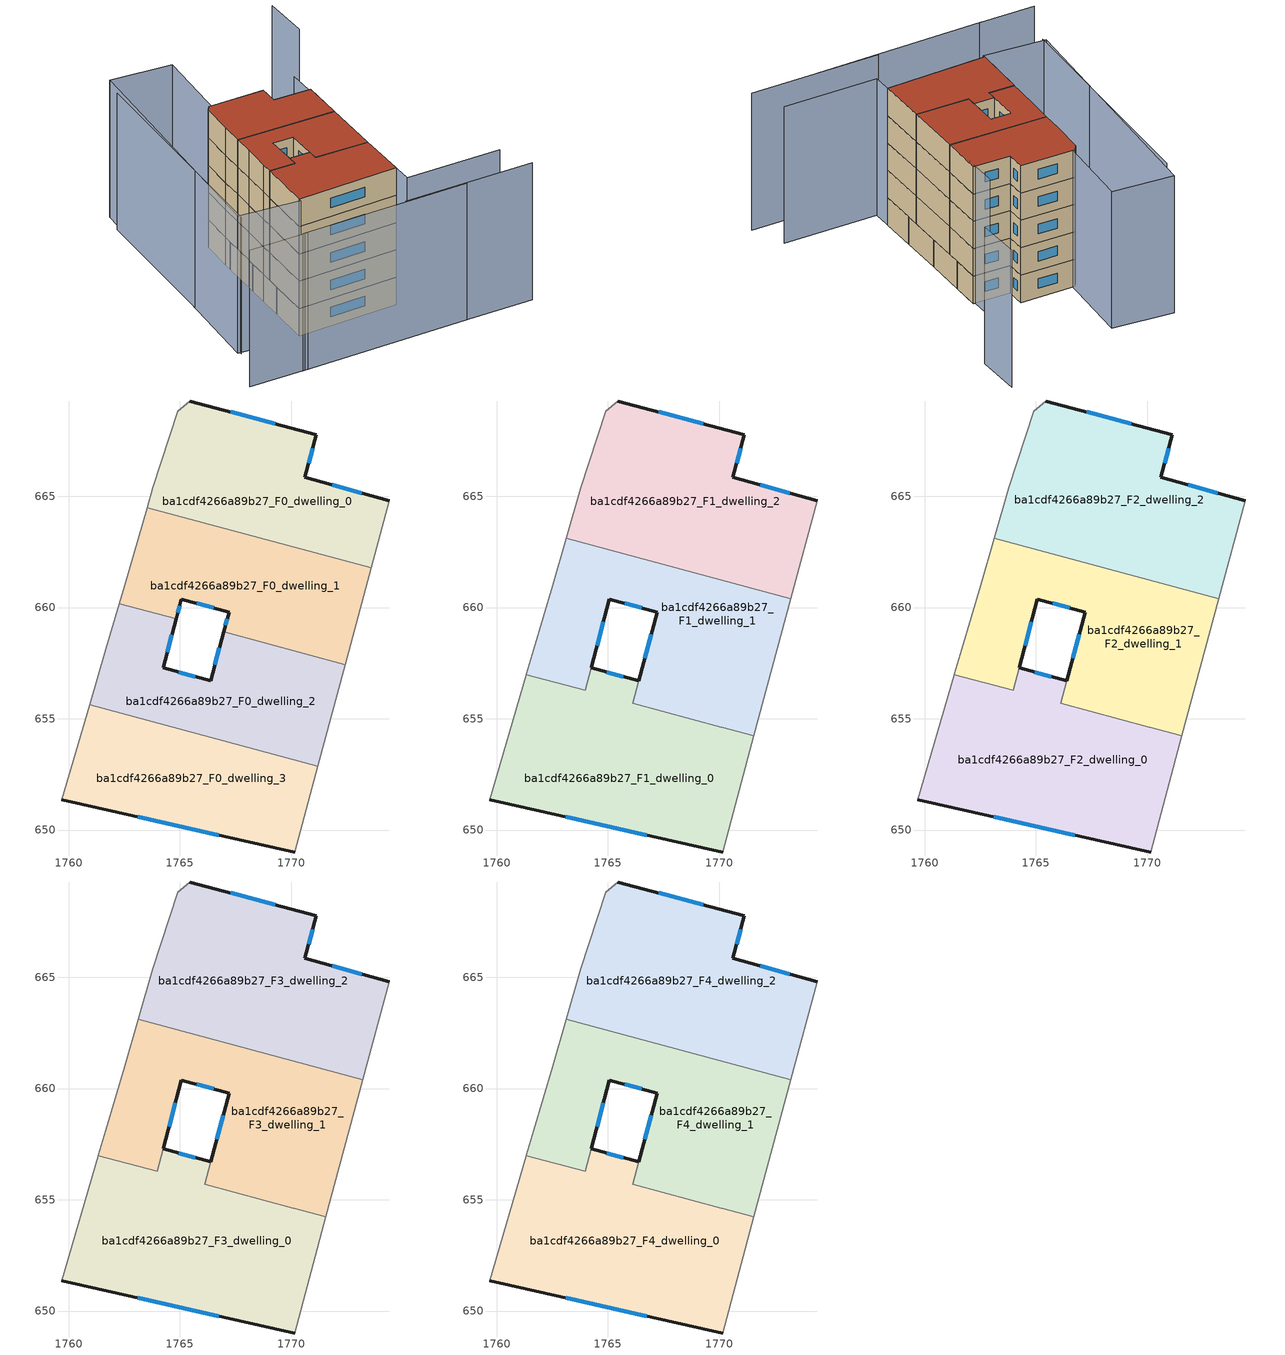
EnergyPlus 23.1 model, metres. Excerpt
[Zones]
ba1cdf4266a89b27_F0_dwelling_0
 floor ground (EU_floor_Construction): 1771.13,667.77 1770.62,665.85 1774.41,664.79 1773.6,661.78 1763.53,664.49 1763.79,665.37 1764.9,668.83 1765.45,669.28 z0
 wall outside (EU_wall_Construction): 1774.41,664.79 1770.62,665.85 1771.13,667.77 1765.45,669.28 z0:3
 wall adiabatic (EU_wall_Construction): 1773.6,661.78 1774.41,664.79 / 1765.45,669.28 1764.9,668.83 1763.79,665.37 1763.53,664.49 z0:3
 wall to ba1cdf4266a89b27_F0_dwelling_1 (EU_wall_Construction): 1763.53,664.49 1773.6,661.78 z0:3
 window (EU_Window_Construction): 1769.28,668.26 1767.3,668.79 / 1770.78,666.48 1770.96,667.15 / 1773.18,665.14 1771.85,665.51 z0.98:2.02
ba1cdf4266a89b27_F0_dwelling_1
 floor ground (EU_floor_Construction): 1773.6,661.78 1772.43,657.44 1766.97,658.91 1767.21,659.79 1765.06,660.37 1764.83,659.49 1762.27,660.17 1762.52,661.01 1763.53,664.49 z0
 wall outside (EU_wall_Construction): 1764.83,659.49 1765.06,660.37 1767.21,659.79 1766.97,658.91 z0:3
 wall adiabatic (EU_wall_Construction): 1763.53,664.49 1762.52,661.01 1762.27,660.17 / 1772.43,657.44 1773.6,661.78 z0:3
 wall to ba1cdf4266a89b27_F0_dwelling_2 (EU_wall_Construction): 1762.27,660.17 1764.83,659.49 / 1766.97,658.91 1772.43,657.44 z0:3
 window (EU_Window_Construction): 1765.76,660.18 1766.51,659.98 / 1764.9,659.77 1764.98,660.08 / 1767.13,659.5 1767.05,659.2 z0.98:2.02
ba1cdf4266a89b27_F0_dwelling_2
 floor ground (EU_floor_Construction): 1772.43,657.44 1771.2,652.87 1760.94,655.63 1761.67,658.13 1762.27,660.17 1764.83,659.49 1764.25,657.28 1766.38,656.71 1766.97,658.91 z0
 wall outside (EU_wall_Construction): 1766.97,658.91 1766.38,656.71 1764.25,657.28 1764.83,659.49 z0:3
 wall adiabatic (EU_wall_Construction): 1762.27,660.17 1761.67,658.13 1760.94,655.63 / 1771.2,652.87 1772.43,657.44 z0:3
 wall to ba1cdf4266a89b27_F0_dwelling_3 (EU_wall_Construction): 1760.94,655.63 1771.2,652.87 z0:3
 window (EU_Window_Construction): 1764.44,658 1764.64,658.77 / 1765.69,656.9 1764.94,657.1 / 1766.78,658.19 1766.57,657.43 z0.98:2.02
ba1cdf4266a89b27_F0_dwelling_3
 floor ground (EU_floor_Construction): 1771.2,652.87 1770.16,649.01 1759.69,651.35 1760.94,655.63 z0
 wall outside (EU_wall_Construction): 1759.69,651.35 1770.16,649.01 z0:3
 wall adiabatic (EU_wall_Construction): 1770.16,649.01 1771.2,652.87 / 1760.94,655.63 1759.69,651.35 z0:3
 window (EU_Window_Construction): 1763.09,650.59 1766.75,649.77 z0.98:2.02
ba1cdf4266a89b27_F1_dwelling_0
 floor to ba1cdf4266a89b27_F0_dwelling_2 (EU_floor_Construction): 1771.56,654.23 1771.2,652.87 1760.94,655.63 1761.34,656.99 1763.98,656.27 1764.25,657.28 1766.38,656.71 1766.11,655.7 z3
 floor to ba1cdf4266a89b27_F0_dwelling_3 (EU_floor_Construction): 1771.2,652.87 1770.16,649.01 1759.69,651.35 1760.94,655.63 z3
 wall outside (EU_wall_Construction): 1766.38,656.71 1764.25,657.28 / 1759.69,651.35 1770.16,649.01 z3:6
 wall adiabatic (EU_wall_Construction): 1770.16,649.01 1771.56,654.23 / 1761.34,656.99 1759.69,651.35 z3:6
 wall to ba1cdf4266a89b27_F1_dwelling_1 (EU_wall_Construction): 1764.25,657.28 1763.98,656.27 1761.34,656.99 / 1771.56,654.23 1770.11,654.62 1766.11,655.7 1766.38,656.71 z3:6
 window (EU_Window_Construction): 1765.69,656.9 1764.94,657.1 / 1763.09,650.59 1766.75,649.77 z3.98:5.02
ba1cdf4266a89b27_F1_dwelling_1
 floor to ba1cdf4266a89b27_F0_dwelling_2 (EU_floor_Construction): 1772.43,657.44 1771.56,654.23 1766.11,655.7 1766.97,658.91 z3; 1764.83,659.49 1763.98,656.27 1761.34,656.99 1761.67,658.13 1762.27,660.17 z3
 floor to ba1cdf4266a89b27_F0_dwelling_1 (EU_floor_Construction): 1773.22,660.39 1772.43,657.44 1766.97,658.91 1767.21,659.79 1765.06,660.37 1764.83,659.49 1762.27,660.17 1762.52,661.01 1763.13,663.11 z3
 wall outside (EU_wall_Construction): 1764.25,657.29 1765.06,660.37 1767.21,659.79 1766.38,656.72 z3:6
 wall adiabatic (EU_wall_Construction): 1763.13,663.11 1762.52,661.01 1761.67,658.13 1761.33,656.99 / 1771.56,654.23 1773.22,660.39 z3:6
 wall to ba1cdf4266a89b27_F1_dwelling_2 (EU_wall_Construction): 1773.22,660.39 1763.13,663.11 z3:6
 window (EU_Window_Construction): 1766.94,658.79 1766.65,657.72 / 1765.76,660.18 1766.51,659.98 / 1764.51,658.29 1764.8,659.37 z3.98:5.02
ba1cdf4266a89b27_F1_dwelling_2
 floor to ba1cdf4266a89b27_F0_dwelling_0 (EU_floor_Construction): 1771.13,667.77 1770.62,665.85 1774.41,664.79 1773.6,661.78 1763.53,664.49 1763.79,665.37 1764.9,668.83 1765.45,669.28 z3
 floor to ba1cdf4266a89b27_F0_dwelling_1 (EU_floor_Construction): 1773.6,661.78 1773.22,660.39 1763.13,663.11 1763.53,664.49 z3
 wall outside (EU_wall_Construction): 1774.41,664.79 1770.62,665.85 1771.13,667.77 1765.45,669.28 z3:6
 wall adiabatic (EU_wall_Construction): 1765.45,669.28 1764.9,668.83 1763.79,665.37 1763.13,663.11 / 1773.22,660.39 1774.41,664.79 z3:6
 window (EU_Window_Construction): 1769.28,668.26 1767.3,668.79 / 1770.78,666.48 1770.96,667.15 / 1773.18,665.14 1771.85,665.51 z3.98:5.02
ba1cdf4266a89b27_F2_dwelling_0
 floor to ba1cdf4266a89b27_F1_dwelling_0 (EU_floor_Construction): 1771.56,654.23 1770.16,649.01 1759.69,651.35 1761.34,656.99 1763.98,656.27 1764.25,657.28 1766.38,656.71 1766.11,655.7 z6
 wall outside (EU_wall_Construction): 1766.38,656.71 1764.25,657.28 / 1759.69,651.35 1770.16,649.01 z6:9
 wall adiabatic (EU_wall_Construction): 1770.16,649.01 1771.56,654.23 / 1761.34,656.99 1759.69,651.35 z6:9
 wall to ba1cdf4266a89b27_F2_dwelling_1 (EU_wall_Construction): 1764.25,657.28 1763.98,656.27 1761.34,656.99 / 1771.56,654.23 1770.11,654.62 1766.11,655.7 1766.38,656.71 z6:9
 window (EU_Window_Construction): 1765.69,656.9 1764.94,657.1 / 1763.09,650.59 1766.75,649.77 z6.98:8.02
ba1cdf4266a89b27_F2_dwelling_1
 floor to ba1cdf4266a89b27_F1_dwelling_1 (EU_floor_Construction): 1773.22,660.39 1771.56,654.23 1766.11,655.7 1767.21,659.79 1765.06,660.37 1763.98,656.27 1761.33,656.99 1761.67,658.13 1762.52,661.01 1763.13,663.11 z6
 wall outside (EU_wall_Construction): 1764.25,657.29 1765.06,660.37 1767.21,659.79 1766.38,656.72 z6:9
 wall adiabatic (EU_wall_Construction): 1763.13,663.11 1762.52,661.01 1761.67,658.13 1761.33,656.99 / 1771.56,654.23 1773.22,660.39 z6:9
 wall to ba1cdf4266a89b27_F2_dwelling_2 (EU_wall_Construction): 1773.22,660.39 1763.13,663.11 z6:9
 window (EU_Window_Construction): 1766.94,658.79 1766.65,657.72 / 1765.76,660.18 1766.51,659.98 / 1764.51,658.29 1764.8,659.37 z6.98:8.02
ba1cdf4266a89b27_F2_dwelling_2
 floor to ba1cdf4266a89b27_F1_dwelling_2 (EU_floor_Construction): 1771.13,667.77 1770.62,665.85 1774.41,664.79 1773.22,660.39 1763.13,663.11 1763.79,665.37 1764.9,668.83 1765.45,669.28 z6
 wall outside (EU_wall_Construction): 1774.41,664.79 1770.62,665.85 1771.13,667.77 1765.45,669.28 z6:9
 wall adiabatic (EU_wall_Construction): 1765.45,669.28 1764.9,668.83 1763.79,665.37 1763.13,663.11 / 1773.22,660.39 1774.41,664.79 z6:9
 window (EU_Window_Construction): 1769.28,668.26 1767.3,668.79 / 1770.78,666.48 1770.96,667.15 / 1773.18,665.14 1771.85,665.51 z6.98:8.02
ba1cdf4266a89b27_F3_dwelling_0
 floor to ba1cdf4266a89b27_F2_dwelling_0 (EU_floor_Construction): 1771.56,654.23 1770.16,649.01 1759.69,651.35 1761.34,656.99 1763.98,656.27 1764.25,657.28 1766.38,656.71 1766.11,655.7 z9
 wall outside (EU_wall_Construction): 1766.38,656.71 1764.25,657.28 / 1759.69,651.35 1770.16,649.01 z9:12
 wall adiabatic (EU_wall_Construction): 1770.16,649.01 1771.56,654.23 / 1761.34,656.99 1759.69,651.35 z9:12
 wall to ba1cdf4266a89b27_F3_dwelling_1 (EU_wall_Construction): 1764.25,657.28 1763.98,656.27 1761.34,656.99 / 1771.56,654.23 1770.11,654.62 1766.11,655.7 1766.38,656.71 z9:12
 window (EU_Window_Construction): 1765.69,656.9 1764.94,657.1 / 1763.09,650.59 1766.75,649.77 z9.98:11.02
ba1cdf4266a89b27_F3_dwelling_1
 floor to ba1cdf4266a89b27_F2_dwelling_1 (EU_floor_Construction): 1773.22,660.39 1771.56,654.23 1766.11,655.7 1767.21,659.79 1765.06,660.37 1763.98,656.27 1761.33,656.99 1761.67,658.13 1762.52,661.01 1763.13,663.11 z9
 wall outside (EU_wall_Construction): 1764.25,657.29 1765.06,660.37 1767.21,659.79 1766.38,656.72 z9:12
 wall adiabatic (EU_wall_Construction): 1763.13,663.11 1762.52,661.01 1761.67,658.13 1761.33,656.99 / 1771.56,654.23 1773.22,660.39 z9:12
 wall to ba1cdf4266a89b27_F3_dwelling_2 (EU_wall_Construction): 1773.22,660.39 1763.13,663.11 z9:12
 window (EU_Window_Construction): 1766.94,658.79 1766.65,657.72 / 1765.76,660.18 1766.51,659.98 / 1764.51,658.29 1764.8,659.37 z9.98:11.02
ba1cdf4266a89b27_F3_dwelling_2
 floor to ba1cdf4266a89b27_F2_dwelling_2 (EU_floor_Construction): 1771.13,667.77 1770.62,665.85 1774.41,664.79 1773.22,660.39 1763.13,663.11 1763.79,665.37 1764.9,668.83 1765.45,669.28 z9
 wall outside (EU_wall_Construction): 1774.41,664.79 1770.62,665.85 1771.13,667.77 1765.45,669.28 z9:12
 wall adiabatic (EU_wall_Construction): 1765.45,669.28 1764.9,668.83 1763.79,665.37 1763.13,663.11 / 1773.22,660.39 1774.41,664.79 z9:12
 window (EU_Window_Construction): 1769.28,668.26 1767.3,668.79 / 1770.78,666.48 1770.96,667.15 / 1773.18,665.14 1771.85,665.51 z9.98:11.02
ba1cdf4266a89b27_F4_dwelling_0
 floor to ba1cdf4266a89b27_F3_dwelling_0 (EU_floor_Construction): 1771.56,654.23 1770.16,649.01 1759.69,651.35 1761.34,656.99 1763.98,656.27 1764.25,657.28 1766.38,656.71 1766.11,655.7 z12
 wall outside (EU_wall_Construction): 1766.38,656.71 1764.25,657.28 / 1759.69,651.35 1770.16,649.01 z12:15
 wall adiabatic (EU_wall_Construction): 1770.16,649.01 1771.56,654.23 / 1761.34,656.99 1759.69,651.35 z12:15
 wall to ba1cdf4266a89b27_F4_dwelling_1 (EU_wall_Construction): 1764.25,657.28 1763.98,656.27 1761.34,656.99 / 1771.56,654.23 1770.11,654.62 1766.11,655.7 1766.38,656.71 z12:15
 window (EU_Window_Construction): 1765.69,656.9 1764.94,657.1 / 1763.09,650.59 1766.75,649.77 z12.98:14.02
 roof outside (EU_roof_Construction): 1770.16,649.01 1771.56,654.23 1766.11,655.7 1766.38,656.71 1764.25,657.28 1763.98,656.27 1761.34,656.99 1759.69,651.35 z15
ba1cdf4266a89b27_F4_dwelling_1
 floor to ba1cdf4266a89b27_F3_dwelling_1 (EU_floor_Construction): 1773.22,660.39 1771.56,654.23 1766.11,655.7 1767.21,659.79 1765.06,660.37 1763.98,656.27 1761.33,656.99 1761.67,658.13 1762.52,661.01 1763.13,663.11 z12
 wall outside (EU_wall_Construction): 1764.25,657.29 1765.06,660.37 1767.21,659.79 1766.38,656.72 z12:15
 wall adiabatic (EU_wall_Construction): 1763.13,663.11 1762.52,661.01 1761.67,658.13 1761.33,656.99 / 1771.56,654.23 1773.22,660.39 z12:15
 wall to ba1cdf4266a89b27_F4_dwelling_2 (EU_wall_Construction): 1773.22,660.39 1763.13,663.11 z12:15
 window (EU_Window_Construction): 1766.94,658.79 1766.65,657.72 / 1765.76,660.18 1766.51,659.98 / 1764.51,658.29 1764.8,659.37 z12.98:14.02
 roof outside (EU_roof_Construction): 1771.56,654.23 1773.22,660.39 1763.13,663.11 1762.52,661.01 1761.67,658.13 1761.33,656.99 1763.98,656.27 1765.06,660.37 1767.21,659.79 1766.11,655.7 z15
ba1cdf4266a89b27_F4_dwelling_2
 floor to ba1cdf4266a89b27_F3_dwelling_2 (EU_floor_Construction): 1771.13,667.77 1770.62,665.85 1774.41,664.79 1773.22,660.39 1763.13,663.11 1763.79,665.37 1764.9,668.83 1765.45,669.28 z12
 wall outside (EU_wall_Construction): 1774.41,664.79 1770.62,665.85 1771.13,667.77 1765.45,669.28 z12:15
 wall adiabatic (EU_wall_Construction): 1765.45,669.28 1764.9,668.83 1763.79,665.37 1763.13,663.11 / 1773.22,660.39 1774.41,664.79 z12:15
 window (EU_Window_Construction): 1769.28,668.26 1767.3,668.79 / 1770.78,666.48 1770.96,667.15 / 1773.18,665.14 1771.85,665.51 z12.98:14.02
 roof outside (EU_roof_Construction): 1773.22,660.39 1774.41,664.79 1770.62,665.85 1771.13,667.77 1765.45,669.28 1764.9,668.83 1763.79,665.37 1763.13,663.11 z15
shading: 1766.52,644.09 1779.9,640.71 / 1755.56,646.63 1772.95,642.4 / 1749.89,648.04 1756.03,646.51 / 1779.42,644.54 1769.65,647.06 / 1769.65,647.06 1774.93,667.47 / 1761.03,677.06 1753.55,652.88 / 1781.33,673.33 1782.49,678.08 / 1768.35,677.11 1759.6,651.1 / 1759.6,651.1 1753.4,653.18 / 1753.4,653.18 1762.15,679.2 / 1762.15,679.2 1768.35,677.11 z0:15
[Building]
EU S2 Campaign: North Axis=0; Terrain=City; Solar Distribution=FullExterior
[Site:Location]
Bologna: Latitude=44.5; Longitude=11.25; Time Zone=1; Elevation=37
[SizingPeriod:WeatherFileDays]
AnnualSizingPeriod: Begin Month=1; Begin Day of Month=1; End Month=12; End Day of Month=31; Day of Week for Start Day=Monday; Use Weather File Daylight Saving Period=No; Use Weather File Rain and Snow Indicators=No
[MATERIAL]
EU_InternalMass_Material: Roughness=MediumRough; Thickness=0.1; Conductivity=1; Density=1800; Specific Heat=900; Thermal Absorptance=0.9; Solar Absorptance=0.7; Visible Absorptance=0.7
[MATERIAL:NOMASS] Roughness=MediumRough; Thermal Absorptance=0.9; Solar Absorptance=0.7; Visible Absorptance=0.7
Name | Thermal Resistance
EU_wall_NoMass | 0.905828
EU_roof_NoMass | 0.37593
EU_floor_NoMass | 0.67114
[WINDOWMATERIAL:SIMPLEGLAZINGSYSTEM]
EU_Window_SimpleGlazing: UFactor=4.52486; Solar Heat Gain Coefficient=0.85; Visible Transmittance=0.85
[CONSTRUCTION]
EU_wall_Construction: EU_wall_NoMass
EU_roof_Construction: EU_roof_NoMass
EU_floor_Construction: EU_floor_NoMass
EU_InternalMass_Construction: EU_InternalMass_Material
EU_Window_Construction: EU_Window_SimpleGlazing
[ZONE] Type=1; Multiplier=1; Ceiling Height=autocalculate; Floor Area=autocalculate; Part of Total Floor Area=Yes
Name | Volume
ba1cdf4266a89b27_F0_dwelling_0 | 135.133
ba1cdf4266a89b27_F1_dwelling_0 | 187.052
ba1cdf4266a89b27_F2_dwelling_0; ba1cdf4266a89b27_F3_dwelling_0; ba1cdf4266a89b27_F4_dwelling_0 | 187.053
ba1cdf4266a89b27_F0_dwelling_1 | 135.106
ba1cdf4266a89b27_F1_dwelling_1 | 173.221
ba1cdf4266a89b27_F2_dwelling_1; ba1cdf4266a89b27_F3_dwelling_1; ba1cdf4266a89b27_F4_dwelling_1 | 173.235
ba1cdf4266a89b27_F0_dwelling_2 | 135.111
ba1cdf4266a89b27_F1_dwelling_2; ba1cdf4266a89b27_F2_dwelling_2; ba1cdf4266a89b27_F3_dwelling_2; ba1cdf4266a89b27_F4_dwelling_2 | 180.16
ba1cdf4266a89b27_F0_dwelling_3 | 135.132
[INTERNALMASS] Construction=EU_InternalMass_Construction
Name | Zone or ZoneList | Surface Area
ba1cdf4266a89b27_F0_dwelling_0_EU_InternalMass | ba1cdf4266a89b27_F0_dwelling_0 | 45.045
ba1cdf4266a89b27_F0_dwelling_1_EU_InternalMass | ba1cdf4266a89b27_F0_dwelling_1 | 45.0355
ba1cdf4266a89b27_F0_dwelling_2_EU_InternalMass | ba1cdf4266a89b27_F0_dwelling_2 | 45.0365
ba1cdf4266a89b27_F0_dwelling_3_EU_InternalMass | ba1cdf4266a89b27_F0_dwelling_3 | 45.0442
ba1cdf4266a89b27_F1_dwelling_0_EU_InternalMass | ba1cdf4266a89b27_F1_dwelling_0 | 62.3623
ba1cdf4266a89b27_F1_dwelling_1_EU_InternalMass | ba1cdf4266a89b27_F1_dwelling_1 | 57.7506
ba1cdf4266a89b27_F1_dwelling_2_EU_InternalMass | ba1cdf4266a89b27_F1_dwelling_2 | 60.0533
ba1cdf4266a89b27_F2_dwelling_0_EU_InternalMass | ba1cdf4266a89b27_F2_dwelling_0 | 62.3623
ba1cdf4266a89b27_F2_dwelling_1_EU_InternalMass | ba1cdf4266a89b27_F2_dwelling_1 | 57.7506
ba1cdf4266a89b27_F2_dwelling_2_EU_InternalMass | ba1cdf4266a89b27_F2_dwelling_2 | 60.0533
ba1cdf4266a89b27_F3_dwelling_0_EU_InternalMass | ba1cdf4266a89b27_F3_dwelling_0 | 62.3623
ba1cdf4266a89b27_F3_dwelling_1_EU_InternalMass | ba1cdf4266a89b27_F3_dwelling_1 | 57.7506
ba1cdf4266a89b27_F3_dwelling_2_EU_InternalMass | ba1cdf4266a89b27_F3_dwelling_2 | 60.0533
ba1cdf4266a89b27_F4_dwelling_0_EU_InternalMass | ba1cdf4266a89b27_F4_dwelling_0 | 62.3623
ba1cdf4266a89b27_F4_dwelling_1_EU_InternalMass | ba1cdf4266a89b27_F4_dwelling_1 | 57.7506
ba1cdf4266a89b27_F4_dwelling_2_EU_InternalMass | ba1cdf4266a89b27_F4_dwelling_2 | 60.0533
[OTHEREQUIPMENT] Fuel Type=Electricity; Design Level Calculation Method=Watts/Area; Power per Zone Floor Area=1; Fraction Latent=0; Fraction Radiant=0; Fraction Lost=0; Carbon Dioxide Generation Rate=0; EndUse Subcategory=EU_Step8_InternalGains
Name | Zone or ZoneList or Space or SpaceList | Schedule
EU_Step8_InternalGain_ba1cdf4266a89b27_F0_dwelling_0_f000 | ba1cdf4266a89b27_F0_dwelling_0 | EU_Step8_GainSchedule_ba1cdf4266a89b27_F0_dwelling_0_f000
EU_Step8_InternalGain_ba1cdf4266a89b27_F0_dwelling_1_f000 | ba1cdf4266a89b27_F0_dwelling_1 | EU_Step8_GainSchedule_ba1cdf4266a89b27_F0_dwelling_1_f000
EU_Step8_InternalGain_ba1cdf4266a89b27_F0_dwelling_2_f000 | ba1cdf4266a89b27_F0_dwelling_2 | EU_Step8_GainSchedule_ba1cdf4266a89b27_F0_dwelling_2_f000
EU_Step8_InternalGain_ba1cdf4266a89b27_F0_dwelling_3_f000 | ba1cdf4266a89b27_F0_dwelling_3 | EU_Step8_GainSchedule_ba1cdf4266a89b27_F0_dwelling_3_f000
EU_Step8_InternalGain_ba1cdf4266a89b27_F1_dwelling_0_f000 | ba1cdf4266a89b27_F1_dwelling_0 | EU_Step8_GainSchedule_ba1cdf4266a89b27_F1_dwelling_0_f000
EU_Step8_InternalGain_ba1cdf4266a89b27_F1_dwelling_1_f000 | ba1cdf4266a89b27_F1_dwelling_1 | EU_Step8_GainSchedule_ba1cdf4266a89b27_F1_dwelling_1_f000
EU_Step8_InternalGain_ba1cdf4266a89b27_F1_dwelling_2_f000 | ba1cdf4266a89b27_F1_dwelling_2 | EU_Step8_GainSchedule_ba1cdf4266a89b27_F1_dwelling_2_f000
EU_Step8_InternalGain_ba1cdf4266a89b27_F2_dwelling_0_f000 | ba1cdf4266a89b27_F2_dwelling_0 | EU_Step8_GainSchedule_ba1cdf4266a89b27_F2_dwelling_0_f000
EU_Step8_InternalGain_ba1cdf4266a89b27_F2_dwelling_1_f000 | ba1cdf4266a89b27_F2_dwelling_1 | EU_Step8_GainSchedule_ba1cdf4266a89b27_F2_dwelling_1_f000
EU_Step8_InternalGain_ba1cdf4266a89b27_F2_dwelling_2_f000 | ba1cdf4266a89b27_F2_dwelling_2 | EU_Step8_GainSchedule_ba1cdf4266a89b27_F2_dwelling_2_f000
EU_Step8_InternalGain_ba1cdf4266a89b27_F3_dwelling_0_f000 | ba1cdf4266a89b27_F3_dwelling_0 | EU_Step8_GainSchedule_ba1cdf4266a89b27_F3_dwelling_0_f000
EU_Step8_InternalGain_ba1cdf4266a89b27_F3_dwelling_1_f000 | ba1cdf4266a89b27_F3_dwelling_1 | EU_Step8_GainSchedule_ba1cdf4266a89b27_F3_dwelling_1_f000
EU_Step8_InternalGain_ba1cdf4266a89b27_F3_dwelling_2_f000 | ba1cdf4266a89b27_F3_dwelling_2 | EU_Step8_GainSchedule_ba1cdf4266a89b27_F3_dwelling_2_f000
EU_Step8_InternalGain_ba1cdf4266a89b27_F4_dwelling_0_f000 | ba1cdf4266a89b27_F4_dwelling_0 | EU_Step8_GainSchedule_ba1cdf4266a89b27_F4_dwelling_0_f000
EU_Step8_InternalGain_ba1cdf4266a89b27_F4_dwelling_1_f000 | ba1cdf4266a89b27_F4_dwelling_1 | EU_Step8_GainSchedule_ba1cdf4266a89b27_F4_dwelling_1_f000
EU_Step8_InternalGain_ba1cdf4266a89b27_F4_dwelling_2_f000 | ba1cdf4266a89b27_F4_dwelling_2 | EU_Step8_GainSchedule_ba1cdf4266a89b27_F4_dwelling_2_f000
[ZONEVENTILATION:DESIGNFLOWRATE] Schedule=EU_AlwaysOn; Design Flow Rate Calculation Method=AirChanges/Hour; Air Changes per Hour=0.73129; Ventilation Type=Natural; Fan Pressure Rise=0; Fan Total Efficiency=1; Constant Term Coefficient=1; Temperature Term Coefficient=0; Velocity Term Coefficient=0; Velocity Squared Term Coefficient=0; Minimum Indoor Temperature=-100; Maximum Indoor Temperature=100; Delta Temperature=-100; Minimum Outdoor Temperature=-100; Maximum Outdoor Temperature=100; Maximum Wind Speed=40
Name | Zone or ZoneList or Space or SpaceList
EU_ConstantAir_ba1cdf4266a89b27_F0_dwelling_0 | ba1cdf4266a89b27_F0_dwelling_0
EU_ConstantAir_ba1cdf4266a89b27_F0_dwelling_1 | ba1cdf4266a89b27_F0_dwelling_1
EU_ConstantAir_ba1cdf4266a89b27_F0_dwelling_2 | ba1cdf4266a89b27_F0_dwelling_2
EU_ConstantAir_ba1cdf4266a89b27_F0_dwelling_3 | ba1cdf4266a89b27_F0_dwelling_3
EU_ConstantAir_ba1cdf4266a89b27_F1_dwelling_0 | ba1cdf4266a89b27_F1_dwelling_0
EU_ConstantAir_ba1cdf4266a89b27_F1_dwelling_1 | ba1cdf4266a89b27_F1_dwelling_1
EU_ConstantAir_ba1cdf4266a89b27_F1_dwelling_2 | ba1cdf4266a89b27_F1_dwelling_2
EU_ConstantAir_ba1cdf4266a89b27_F2_dwelling_0 | ba1cdf4266a89b27_F2_dwelling_0
EU_ConstantAir_ba1cdf4266a89b27_F2_dwelling_1 | ba1cdf4266a89b27_F2_dwelling_1
EU_ConstantAir_ba1cdf4266a89b27_F2_dwelling_2 | ba1cdf4266a89b27_F2_dwelling_2
EU_ConstantAir_ba1cdf4266a89b27_F3_dwelling_0 | ba1cdf4266a89b27_F3_dwelling_0
EU_ConstantAir_ba1cdf4266a89b27_F3_dwelling_1 | ba1cdf4266a89b27_F3_dwelling_1
EU_ConstantAir_ba1cdf4266a89b27_F3_dwelling_2 | ba1cdf4266a89b27_F3_dwelling_2
EU_ConstantAir_ba1cdf4266a89b27_F4_dwelling_0 | ba1cdf4266a89b27_F4_dwelling_0
EU_ConstantAir_ba1cdf4266a89b27_F4_dwelling_1 | ba1cdf4266a89b27_F4_dwelling_1
EU_ConstantAir_ba1cdf4266a89b27_F4_dwelling_2 | ba1cdf4266a89b27_F4_dwelling_2
[HVACTEMPLATE:THERMOSTAT] Constant Heating Setpoint=20; Constant Cooling Setpoint=50
EU_HeatOnly_ba1cdf4266a89b27_F0_dwelling_0; EU_HeatOnly_ba1cdf4266a89b27_F0_dwelling_1; EU_HeatOnly_ba1cdf4266a89b27_F0_dwelling_2; EU_HeatOnly_ba1cdf4266a89b27_F0_dwelling_3; EU_HeatOnly_ba1cdf4266a89b27_F1_dwelling_0; EU_HeatOnly_ba1cdf4266a89b27_F1_dwelling_1; EU_HeatOnly_ba1cdf4266a89b27_F1_dwelling_2; EU_HeatOnly_ba1cdf4266a89b27_F2_dwelling_0; EU_HeatOnly_ba1cdf4266a89b27_F2_dwelling_1; EU_HeatOnly_ba1cdf4266a89b27_F2_dwelling_2; EU_HeatOnly_ba1cdf4266a89b27_F3_dwelling_0; EU_HeatOnly_ba1cdf4266a89b27_F3_dwelling_1; EU_HeatOnly_ba1cdf4266a89b27_F3_dwelling_2; EU_HeatOnly_ba1cdf4266a89b27_F4_dwelling_0; EU_HeatOnly_ba1cdf4266a89b27_F4_dwelling_1; EU_HeatOnly_ba1cdf4266a89b27_F4_dwelling_2
[HVACTEMPLATE:ZONE:IDEALLOADSAIRSYSTEM] System Availability Schedule=EU_AlwaysOn; Maximum Heating Supply Air Temperature=50; Minimum Cooling Supply Air Temperature=13; Maximum Heating Supply Air Humidity Ratio=0.0156; Minimum Cooling Supply Air Humidity Ratio=0.0077; Heating Limit=NoLimit; Cooling Limit=NoLimit; Heating Availability Schedule=EU_AlwaysOn; Cooling Availability Schedule=EU_CoolingOff; Dehumidification Control Type=ConstantSensibleHeatRatio; Cooling Sensible Heat Ratio=0.7; Dehumidification Setpoint=60; Humidification Control Type=None; Humidification Setpoint=30; Outdoor Air Method=None; Outdoor Air Flow Rate per Person=0.00944; Outdoor Air Flow Rate per Zone Floor Area=0; Outdoor Air Flow Rate per Zone=0; Demand Controlled Ventilation Type=None; Outdoor Air Economizer Type=NoEconomizer; Heat Recovery Type=None; Sensible Heat Recovery Effectiveness=0.7; Latent Heat Recovery Effectiveness=0.65
Name | Template Thermostat
ba1cdf4266a89b27_F0_dwelling_0 | EU_HeatOnly_ba1cdf4266a89b27_F0_dwelling_0
ba1cdf4266a89b27_F0_dwelling_1 | EU_HeatOnly_ba1cdf4266a89b27_F0_dwelling_1
ba1cdf4266a89b27_F0_dwelling_2 | EU_HeatOnly_ba1cdf4266a89b27_F0_dwelling_2
ba1cdf4266a89b27_F0_dwelling_3 | EU_HeatOnly_ba1cdf4266a89b27_F0_dwelling_3
ba1cdf4266a89b27_F1_dwelling_0 | EU_HeatOnly_ba1cdf4266a89b27_F1_dwelling_0
ba1cdf4266a89b27_F1_dwelling_1 | EU_HeatOnly_ba1cdf4266a89b27_F1_dwelling_1
ba1cdf4266a89b27_F1_dwelling_2 | EU_HeatOnly_ba1cdf4266a89b27_F1_dwelling_2
ba1cdf4266a89b27_F2_dwelling_0 | EU_HeatOnly_ba1cdf4266a89b27_F2_dwelling_0
ba1cdf4266a89b27_F2_dwelling_1 | EU_HeatOnly_ba1cdf4266a89b27_F2_dwelling_1
ba1cdf4266a89b27_F2_dwelling_2 | EU_HeatOnly_ba1cdf4266a89b27_F2_dwelling_2
ba1cdf4266a89b27_F3_dwelling_0 | EU_HeatOnly_ba1cdf4266a89b27_F3_dwelling_0
ba1cdf4266a89b27_F3_dwelling_1 | EU_HeatOnly_ba1cdf4266a89b27_F3_dwelling_1
ba1cdf4266a89b27_F3_dwelling_2 | EU_HeatOnly_ba1cdf4266a89b27_F3_dwelling_2
ba1cdf4266a89b27_F4_dwelling_0 | EU_HeatOnly_ba1cdf4266a89b27_F4_dwelling_0
ba1cdf4266a89b27_F4_dwelling_1 | EU_HeatOnly_ba1cdf4266a89b27_F4_dwelling_1
ba1cdf4266a89b27_F4_dwelling_2 | EU_HeatOnly_ba1cdf4266a89b27_F4_dwelling_2
[SIZING:ZONE] Zone Cooling Design Supply Air Temperature Input Method=SupplyAirTemperature; Zone Cooling Design Supply Air Temperature=13; Zone Heating Design Supply Air Temperature Input Method=SupplyAirTemperature; Zone Heating Design Supply Air Temperature=50; Zone Cooling Design Supply Air Humidity Ratio=0.008; Zone Heating Design Supply Air Humidity Ratio=0.008; Cooling Design Air Flow Method=DesignDay; Cooling Design Air Flow Rate=0; Cooling Minimum Air Flow per Zone Floor Area=0.000762; Cooling Minimum Air Flow=0; Cooling Minimum Air Flow Fraction=0.2; Heating Design Air Flow Method=DesignDay; Heating Design Air Flow Rate=0; Heating Maximum Air Flow per Zone Floor Area=0.002032; Heating Maximum Air Flow=0.141576; Heating Maximum Air Flow Fraction=0.3; Account for Dedicated Outdoor Air System=No; Dedicated Outdoor Air System Control Strategy=NeutralSupplyAir; Dedicated Outdoor Air Low Setpoint Temperature for Design=autosize; Dedicated Outdoor Air High Setpoint Temperature for Design=autosize; Zone Load Sizing Method=Sensible Load Only No Latent Load; Zone Latent Cooling Design Supply Air Humidity Ratio Input Method=HumidityRatioDifference; Zone Cooling Design Supply Air Humidity Ratio Difference=0.005; Zone Latent Heating Design Supply Air Humidity Ratio Input Method=HumidityRatioDifference; Zone Humidification Design Supply Air Humidity Ratio Difference=0.005
ba1cdf4266a89b27_F0_dwelling_0; ba1cdf4266a89b27_F0_dwelling_1; ba1cdf4266a89b27_F0_dwelling_2; ba1cdf4266a89b27_F0_dwelling_3; ba1cdf4266a89b27_F1_dwelling_0; ba1cdf4266a89b27_F1_dwelling_1; ba1cdf4266a89b27_F1_dwelling_2; ba1cdf4266a89b27_F2_dwelling_0; ba1cdf4266a89b27_F2_dwelling_1; ba1cdf4266a89b27_F2_dwelling_2; ba1cdf4266a89b27_F3_dwelling_0; ba1cdf4266a89b27_F3_dwelling_1; ba1cdf4266a89b27_F3_dwelling_2; ba1cdf4266a89b27_F4_dwelling_0; ba1cdf4266a89b27_F4_dwelling_1; ba1cdf4266a89b27_F4_dwelling_2
[SCHEDULE:CONSTANT]
Name | Hourly Value
EU_AlwaysOn | 1
EU_CoolingOff | 0
[SCHEDULE:FILE] Column Number=1; Rows to Skip at Top=0; Number of Hours of Data=8760; Column Separator=Comma; Interpolate to Timestep=No; Minutes per Item=60; Adjust Schedule for Daylight Savings=Yes
Name | File
EU_Step8_GainSchedule_ba1cdf4266a89b27_F0_dwelling_0_f000 | ../../schedules/ba1cdf4266a89b27/ba1cdf4266a89b27_F0_dwelling_0_f000_gain.csv
EU_Step8_GainSchedule_ba1cdf4266a89b27_F0_dwelling_1_f000 | ../../schedules/ba1cdf4266a89b27/ba1cdf4266a89b27_F0_dwelling_1_f000_gain.csv
EU_Step8_GainSchedule_ba1cdf4266a89b27_F0_dwelling_2_f000 | ../../schedules/ba1cdf4266a89b27/ba1cdf4266a89b27_F0_dwelling_2_f000_gain.csv
EU_Step8_GainSchedule_ba1cdf4266a89b27_F0_dwelling_3_f000 | ../../schedules/ba1cdf4266a89b27/ba1cdf4266a89b27_F0_dwelling_3_f000_gain.csv
EU_Step8_GainSchedule_ba1cdf4266a89b27_F1_dwelling_0_f000 | ../../schedules/ba1cdf4266a89b27/ba1cdf4266a89b27_F1_dwelling_0_f000_gain.csv
EU_Step8_GainSchedule_ba1cdf4266a89b27_F1_dwelling_1_f000 | ../../schedules/ba1cdf4266a89b27/ba1cdf4266a89b27_F1_dwelling_1_f000_gain.csv
EU_Step8_GainSchedule_ba1cdf4266a89b27_F1_dwelling_2_f000 | ../../schedules/ba1cdf4266a89b27/ba1cdf4266a89b27_F1_dwelling_2_f000_gain.csv
EU_Step8_GainSchedule_ba1cdf4266a89b27_F2_dwelling_0_f000 | ../../schedules/ba1cdf4266a89b27/ba1cdf4266a89b27_F2_dwelling_0_f000_gain.csv
EU_Step8_GainSchedule_ba1cdf4266a89b27_F2_dwelling_1_f000 | ../../schedules/ba1cdf4266a89b27/ba1cdf4266a89b27_F2_dwelling_1_f000_gain.csv
EU_Step8_GainSchedule_ba1cdf4266a89b27_F2_dwelling_2_f000 | ../../schedules/ba1cdf4266a89b27/ba1cdf4266a89b27_F2_dwelling_2_f000_gain.csv
EU_Step8_GainSchedule_ba1cdf4266a89b27_F3_dwelling_0_f000 | ../../schedules/ba1cdf4266a89b27/ba1cdf4266a89b27_F3_dwelling_0_f000_gain.csv
EU_Step8_GainSchedule_ba1cdf4266a89b27_F3_dwelling_1_f000 | ../../schedules/ba1cdf4266a89b27/ba1cdf4266a89b27_F3_dwelling_1_f000_gain.csv
EU_Step8_GainSchedule_ba1cdf4266a89b27_F3_dwelling_2_f000 | ../../schedules/ba1cdf4266a89b27/ba1cdf4266a89b27_F3_dwelling_2_f000_gain.csv
EU_Step8_GainSchedule_ba1cdf4266a89b27_F4_dwelling_0_f000 | ../../schedules/ba1cdf4266a89b27/ba1cdf4266a89b27_F4_dwelling_0_f000_gain.csv
EU_Step8_GainSchedule_ba1cdf4266a89b27_F4_dwelling_1_f000 | ../../schedules/ba1cdf4266a89b27/ba1cdf4266a89b27_F4_dwelling_1_f000_gain.csv
EU_Step8_GainSchedule_ba1cdf4266a89b27_F4_dwelling_2_f000 | ../../schedules/ba1cdf4266a89b27/ba1cdf4266a89b27_F4_dwelling_2_f000_gain.csv
